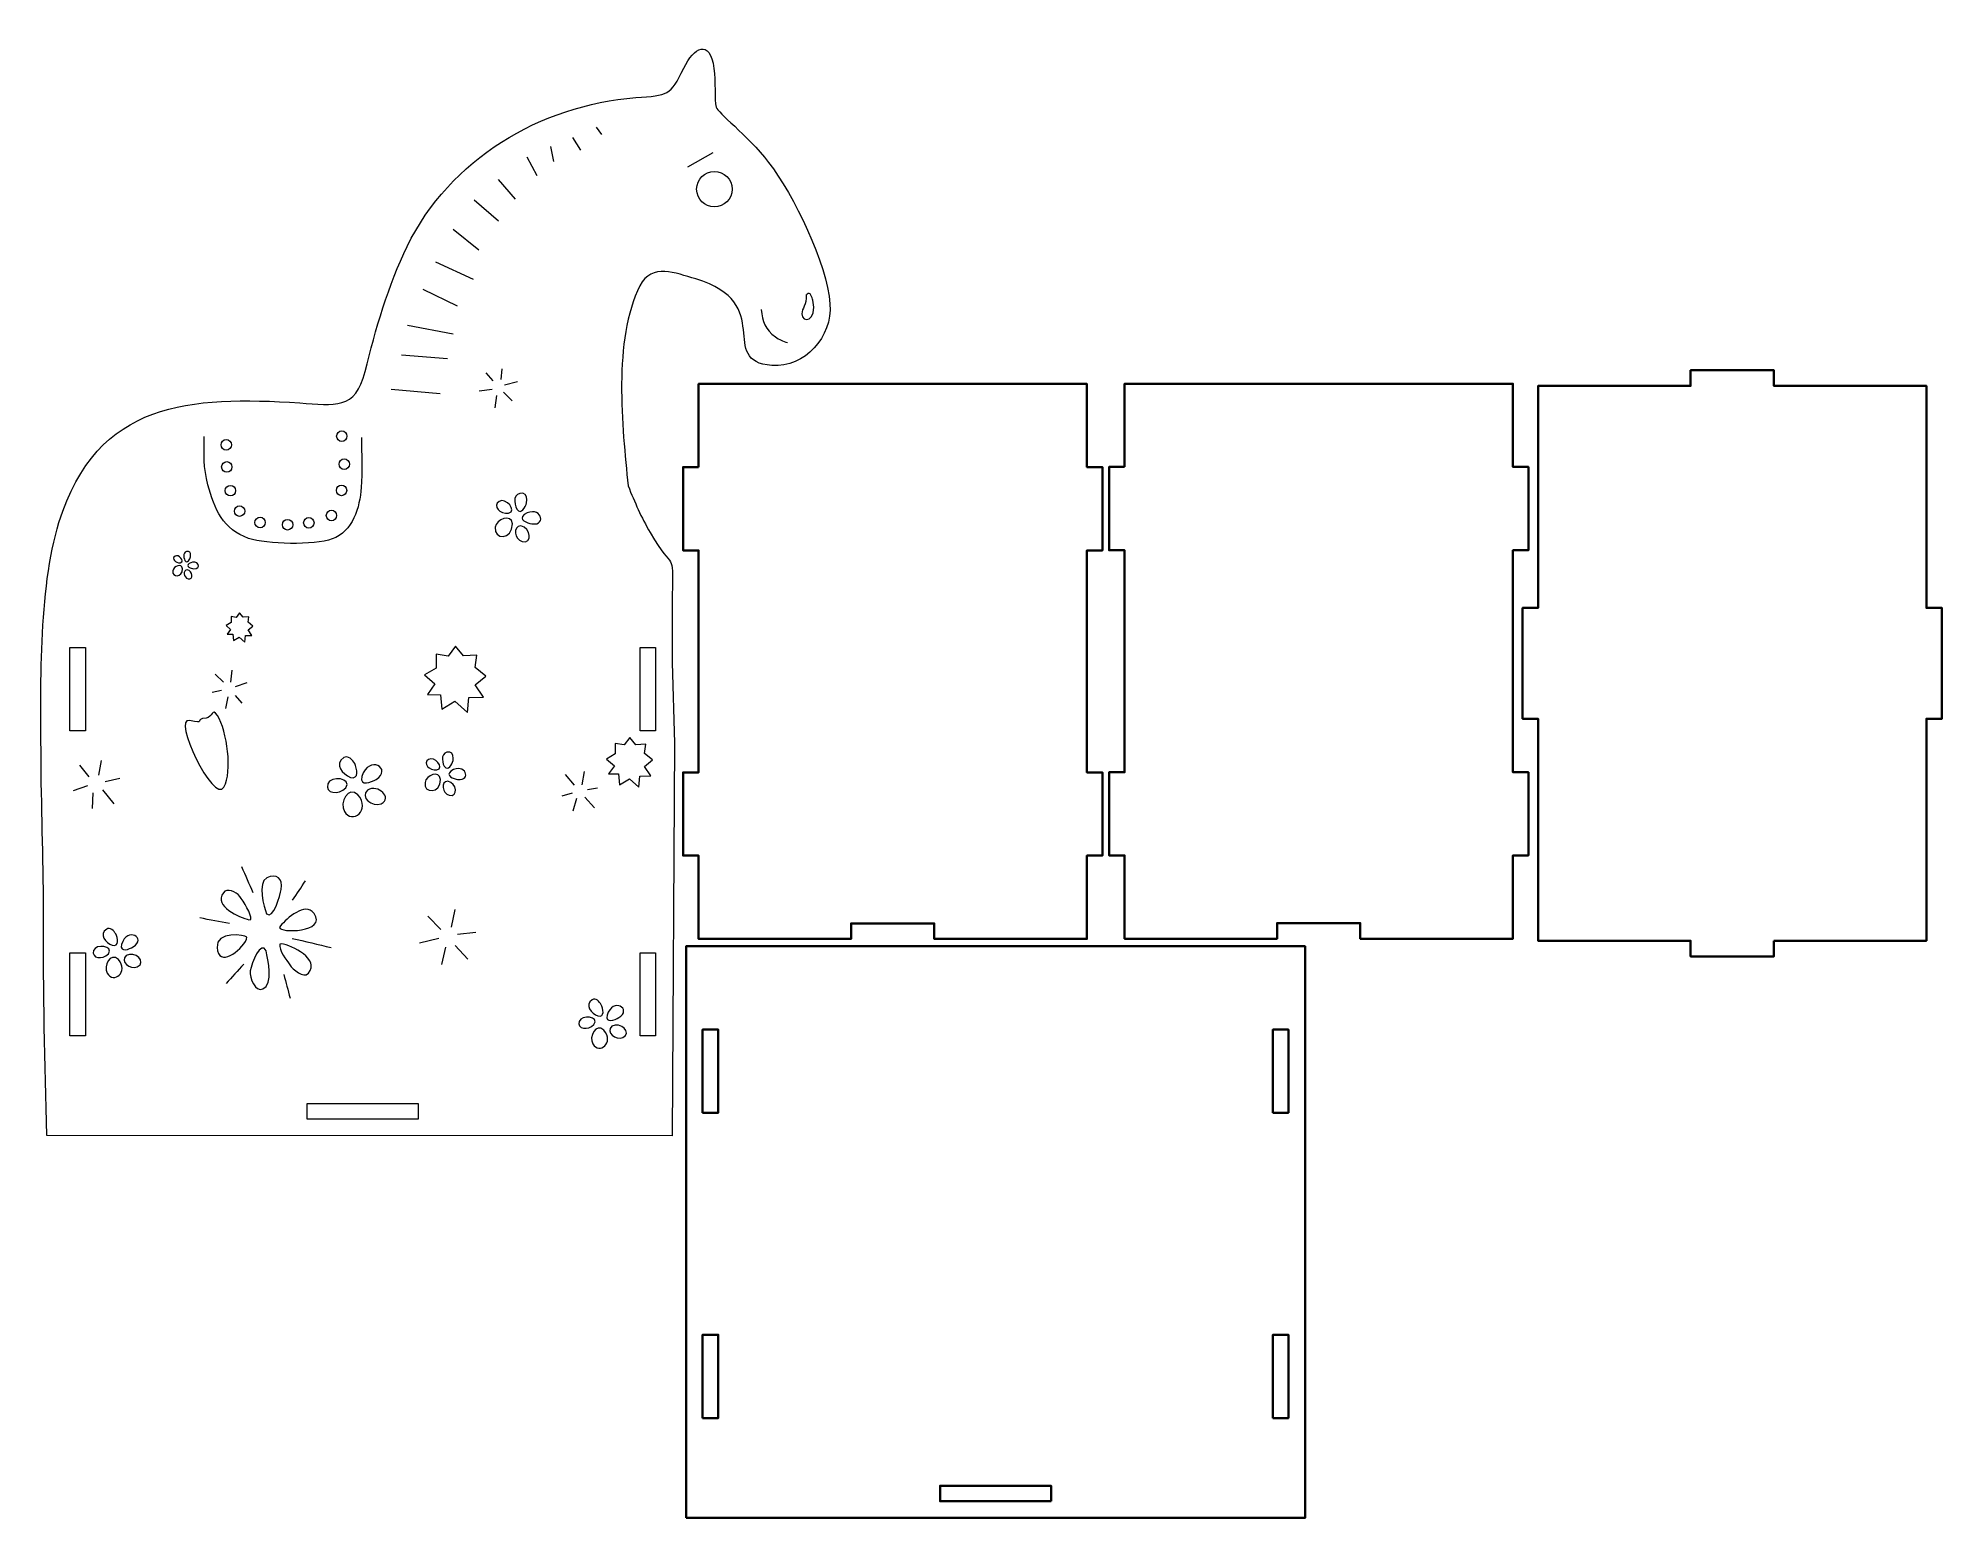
# Model space of a CAD drawing. Header units: millimetres. Extents: x -236 to 107, y -27 to 240.
import ezdxf

# ---------------------------------------------------------------- set-up
doc = ezdxf.new("R2010")
doc.units = ezdxf.units.MM
doc.header["$MEASUREMENT"] = 0
doc.layers.add('Layer 1', color=7, linetype='Continuous')

msp = doc.modelspace()

# ---------------------------------------------------------------- linework, layer by layer
at = {"layer": 'Layer 1', "color": 240, "lineweight": 18}
for centre, major_axis, ratio in [((-114.2094, 212.4343), (0, 3.1926), 1), ((-181.3719, 167.9342), (0, 0.9577), 0.97441788), ((-202.1973, 166.3625), (0, 0.9577), 0.97441788), ((-202.0991, 162.384), (0, 0.9577), 0.97441788), ((-180.9298, 162.8752), (0, 0.9577), 0.97441788), ((-201.4605, 158.1108), (0, 0.9578), 0.97431614), ((-181.421, 158.16), (0, 0.9577), 0.97441788), ((-199.7906, 154.4271), (0, 0.9578), 0.97431614), ((-183.2383, 153.6413), (0, 0.9578), 0.97431614), ((-196.1068, 152.3642), (0, 0.9577), 0.97441788), ((-191.1461, 151.9714), (0, 0.9577), 0.97441788), ((-187.315, 152.3151), (0, 0.9577), 0.97441788)]:
    msp.add_ellipse(centre, major_axis=major_axis, ratio=ratio, dxfattribs=at)
at = {"layer": 'Layer 1', "color": 250, "lineweight": 18}
for points, knots in [([(-234.5455, 41.9011), (-234.5455, 41.9011), (-121.8013, 41.8529), (-121.8013, 41.8529), (-121.8013, 41.8529), (-121.8013, 41.8529), (-121.4083, 112.5805), (-121.4083, 112.5805), (-121.4083, 112.5805), (-121.4083, 112.5805), (-121.8014, 127.1189), (-121.8014, 127.1189), (-121.8014, 127.1189), (-121.8014, 127.1189), (-121.8013, 139.3221), (-121.8013, 139.3221), (-121.8013, 139.3221), (-121.7234, 147.8768), (-121.3934, 142.9586), (-125.7849, 150.5456), (-125.7849, 150.5456), (-127.4151, 153.362), (-128.5352, 155.9767), (-129.7578, 158.9702), (-129.7578, 158.9702), (-130.8328, 169.6594), (-132.5048, 185.2545), (-127.6452, 195.0428), (-127.6452, 195.0428), (-125.3836, 199.1325), (-121.318, 197.3505), (-117.5636, 196.2493), (-117.5636, 196.2493), (-102.9892, 191.9743), (-113.829, 181.3816), (-103.8252, 180.6621), (-103.8252, 180.6621), (-97.9093, 180.2365), (-92.9354, 185.8019), (-93.366, 191.7575), (-93.366, 191.7575), (-93.889, 198.9908), (-99.9219, 211.4717), (-104.4277, 217.247), (-104.4277, 217.247), (-108.4155, 222.3583), (-113.6089, 226.1797), (-113.8907, 227.2277), (-113.8907, 227.2277), (-114.2284, 228.4838), (-113.9607, 231.9095), (-114.2812, 234.1937), (-114.2812, 234.1937), (-115.0482, 239.6581), (-117.8957, 237.9823), (-119.7277, 234.2473), (-119.7277, 234.2473), (-122.2049, 229.197), (-122.4669, 229.3955), (-128.3889, 228.9298), (-128.3889, 228.9298), (-145.5993, 227.5762), (-161.9192, 217.8449), (-169.5866, 202.1315), (-169.5866, 202.1315), (-172.9648, 195.2083), (-175.3142, 187.0508), (-177.1751, 179.5828), (-177.1751, 179.5828), (-178.9136, 172.606), (-182.6584, 173.5243), (-188.9493, 173.9232), (-188.9493, 173.9232), (-208.6122, 175.1701), (-225.5221, 174.4182), (-232.3531, 152.39), (-232.3531, 152.39), (-236.1228, 140.2338), (-235.6471, 121.9242), (-235.5729, 108.957), (-235.5729, 108.957), (-235.5191, 99.5599), (-235.0892, 90.4048), (-235.147, 80.9557), (-235.147, 80.9557), (-235.2275, 67.7884), (-234.878, 55.0444), (-234.5455, 41.9011)], [0, 0, 0, 0, 0.04347826, 0.04347826, 0.04347826, 0.04347826, 0.08695652, 0.08695652, 0.08695652, 0.08695652, 0.13043478, 0.13043478, 0.13043478, 0.13043478, 0.17391304, 0.17391304, 0.17391304, 0.17391304, 0.2173913, 0.2173913, 0.2173913, 0.2173913, 0.26086957, 0.26086957, 0.26086957, 0.26086957, 0.30434783, 0.30434783, 0.30434783, 0.30434783, 0.34782609, 0.34782609, 0.34782609, 0.34782609, 0.39130435, 0.39130435, 0.39130435, 0.39130435, 0.43478261, 0.43478261, 0.43478261, 0.43478261, 0.47826087, 0.47826087, 0.47826087, 0.47826087, 0.52173913, 0.52173913, 0.52173913, 0.52173913, 0.56521739, 0.56521739, 0.56521739, 0.56521739, 0.60869565, 0.60869565, 0.60869565, 0.60869565, 0.65217391, 0.65217391, 0.65217391, 0.65217391, 0.69565217, 0.69565217, 0.69565217, 0.69565217, 0.73913043, 0.73913043, 0.73913043, 0.73913043, 0.7826087, 0.7826087, 0.7826087, 0.7826087, 0.82608696, 0.82608696, 0.82608696, 0.82608696, 0.86956522, 0.86956522, 0.86956522, 0.86956522, 0.91304348, 0.91304348, 0.91304348, 0.91304348, 1, 1, 1, 1]), ([(-230.4013, 114.8529), (-230.4013, 114.8529), (-227.6013, 114.8529), (-227.6013, 114.8529), (-227.6013, 114.8529), (-227.6013, 114.8529), (-227.6013, 129.8529), (-227.6013, 129.8529), (-227.6013, 129.8529), (-227.6013, 129.8529), (-230.4013, 129.8529), (-230.4013, 129.8529), (-230.4013, 129.8529), (-230.4013, 129.8529), (-230.4013, 114.8529), (-230.4013, 114.8529)], [0, 0, 0, 0, 0.2, 0.2, 0.2, 0.2, 0.4, 0.4, 0.4, 0.4, 0.6, 0.6, 0.6, 0.6, 1, 1, 1, 1]), ([(-127.6013, 114.8529), (-127.6013, 114.8529), (-124.8013, 114.8529), (-124.8013, 114.8529), (-124.8013, 114.8529), (-124.8013, 114.8529), (-124.8013, 129.8529), (-124.8013, 129.8529), (-124.8013, 129.8529), (-124.8013, 129.8529), (-127.6013, 129.8529), (-127.6013, 129.8529), (-127.6013, 129.8529), (-127.6013, 129.8529), (-127.6013, 114.8529), (-127.6013, 114.8529)], [0, 0, 0, 0, 0.2, 0.2, 0.2, 0.2, 0.4, 0.4, 0.4, 0.4, 0.6, 0.6, 0.6, 0.6, 1, 1, 1, 1]), ([(-230.4013, 59.8529), (-230.4013, 59.8529), (-227.6013, 59.8529), (-227.6013, 59.8529), (-227.6013, 59.8529), (-227.6013, 59.8529), (-227.6013, 74.8529), (-227.6013, 74.8529), (-227.6013, 74.8529), (-227.6013, 74.8529), (-230.4013, 74.8529), (-230.4013, 74.8529), (-230.4013, 74.8529), (-230.4013, 74.8529), (-230.4013, 59.8529), (-230.4013, 59.8529)], [0, 0, 0, 0, 0.2, 0.2, 0.2, 0.2, 0.4, 0.4, 0.4, 0.4, 0.6, 0.6, 0.6, 0.6, 1, 1, 1, 1]), ([(-127.6013, 59.8529), (-127.6013, 59.8529), (-124.8013, 59.8529), (-124.8013, 59.8529), (-124.8013, 59.8529), (-124.8013, 59.8529), (-124.8013, 74.8529), (-124.8013, 74.8529), (-124.8013, 74.8529), (-124.8013, 74.8529), (-127.6013, 74.8529), (-127.6013, 74.8529), (-127.6013, 74.8529), (-127.6013, 74.8529), (-127.6013, 59.8529), (-127.6013, 59.8529)], [0, 0, 0, 0, 0.2, 0.2, 0.2, 0.2, 0.4, 0.4, 0.4, 0.4, 0.6, 0.6, 0.6, 0.6, 1, 1, 1, 1]), ([(-167.6013, 44.8529), (-167.6013, 44.8529), (-167.6013, 47.6529), (-167.6013, 47.6529), (-167.6013, 47.6529), (-167.6013, 47.6529), (-187.6013, 47.6529), (-187.6013, 47.6529), (-187.6013, 47.6529), (-187.6013, 47.6529), (-187.6013, 44.8529), (-187.6013, 44.8529), (-187.6013, 44.8529), (-187.6013, 44.8529), (-167.6013, 44.8529), (-167.6013, 44.8529)], [0, 0, 0, 0, 0.2, 0.2, 0.2, 0.2, 0.4, 0.4, 0.4, 0.4, 0.6, 0.6, 0.6, 0.6, 1, 1, 1, 1])]:
    msp.add_open_spline(points, degree=3, knots=knots, dxfattribs=at)
at = {"layer": 'Layer 1', "color": 240, "lineweight": 18}
for points in [[(-135.501, 223.5838), (-135.501, 223.5838), (-134.5431, 222.2822), (-134.5431, 222.2822)], [(-143.7277, 220.1456), (-143.7277, 220.1456), (-143.2365, 217.395), (-143.2365, 217.395)], [(-139.7987, 221.7174), (-139.7987, 221.7174), (-138.3497, 219.458), (-138.3497, 219.458)], [(-148.0008, 218.2546), (-148.0008, 218.2546), (-146.2325, 214.89), (-146.2325, 214.89)], [(-119.0227, 216.4621), (-119.0227, 216.4621), (-114.4549, 219.0653), (-114.4549, 219.0653)], [(-153.2069, 214.1535), (-153.2069, 214.1535), (-150.1125, 210.617), (-150.1125, 210.617)], [(-157.5166, 210.5188), (-157.5166, 210.5188), (-153.1207, 206.6999), (-153.1207, 206.6999)], [(-161.323, 205.2016), (-161.323, 205.2016), (-156.657, 201.5179), (-156.657, 201.5179)], [(-164.4663, 199.3322), (-164.4663, 199.3322), (-157.6637, 196.2133), (-157.6637, 196.2133)], [(-166.7503, 194.4451), (-166.7503, 194.4451), (-160.5861, 191.3998), (-160.5861, 191.3998)], [(-169.5372, 187.9372), (-169.5372, 187.9372), (-161.3101, 186.3655), (-161.3101, 186.3655)], [(-170.5933, 182.608), (-170.5933, 182.608), (-162.317, 181.945), (-162.317, 181.945)], [(-155.416, 179.3171), (-155.416, 179.3171), (-154.1389, 177.8927), (-154.1389, 177.8927)], [(-152.518, 180.0538), (-152.518, 180.0538), (-152.7145, 178.1383), (-152.7145, 178.1383)], [(-172.4594, 176.3701), (-172.4594, 176.3701), (-163.6184, 175.6334), (-163.6184, 175.6334)], [(-154.2862, 176.321), (-154.2862, 176.321), (-156.5947, 176.0262), (-156.5947, 176.0262)], [(-153.5004, 175.2404), (-153.5004, 175.2404), (-153.795, 173.0302), (-153.795, 173.0302)], [(-152.2233, 175.8298), (-152.2233, 175.8298), (-150.6516, 174.3072), (-150.6516, 174.3072)], [(-149.6693, 177.6962), (-149.6693, 177.6962), (-152.0268, 177.1069), (-152.0268, 177.1069)], [(-204.1797, 125.0609), (-204.1797, 125.0609), (-202.7062, 123.5875), (-202.7062, 123.5875)], [(-201.1835, 125.7485), (-201.1835, 125.7485), (-201.4291, 123.5875), (-201.4291, 123.5875)], [(-204.769, 121.8192), (-204.769, 121.8192), (-203.05, 122.163), (-203.05, 122.163)], [(-201.9203, 120.9842), (-201.9203, 120.9842), (-202.3624, 118.8722), (-202.3624, 118.8722)], [(-200.5942, 121.1807), (-200.5942, 121.1807), (-199.4154, 119.8055), (-199.4154, 119.8055)], [(-200.5451, 122.8507), (-200.5451, 122.8507), (-198.4331, 123.5383), (-198.4331, 123.5383)], [(-226.8965, 106.5438), (-226.8965, 106.5438), (-228.5909, 108.6313), (-228.5909, 108.6313)], [(-225.1774, 106.8631), (-225.1774, 106.8631), (-224.7107, 109.5154), (-224.7107, 109.5154)], [(-139.3967, 105.0202), (-139.3967, 105.0202), (-141.0176, 106.9358), (-141.0176, 106.9358)], [(-138.0215, 105.1184), (-138.0215, 105.1184), (-137.6285, 107.5252), (-137.6285, 107.5252)], [(-227.2404, 104.9475), (-227.2404, 104.9475), (-229.7945, 104.0388), (-229.7945, 104.0388)], [(-226.2335, 103.646), (-226.2335, 103.646), (-226.3809, 100.8218), (-226.3809, 100.8218)], [(-224.4899, 104.1862), (-224.4899, 104.1862), (-222.4761, 101.6813), (-222.4761, 101.6813)], [(-224.0232, 105.6843), (-224.0232, 105.6843), (-221.3953, 106.2737), (-221.3953, 106.2737)], [(-139.8388, 103.5959), (-139.8388, 103.5959), (-141.7052, 103.0555), (-141.7052, 103.0555)], [(-137.0883, 104.2344), (-137.0883, 104.2344), (-135.271, 104.5782), (-135.271, 104.5782)], [(-139.053, 102.6627), (-139.053, 102.6627), (-139.7405, 100.3542), (-139.7405, 100.3542)], [(-137.5794, 102.8592), (-137.5794, 102.8592), (-135.8112, 100.9436), (-135.8112, 100.9436)], [(-197.3311, 85.6423), (-198.0187, 87.1977), (-198.7063, 88.7531), (-199.394, 90.3085)], [(-190.2583, 84.3162), (-189.4724, 85.4786), (-188.6866, 86.6411), (-187.9007, 87.8035)], [(-161.5742, 79.4536), (-161.5742, 79.4536), (-160.9357, 82.6462), (-160.9357, 82.6462)], [(-201.6042, 80.0922), (-203.3888, 80.436), (-205.1734, 80.7798), (-206.9579, 81.1237)], [(-165.8473, 81.4183), (-165.8473, 81.4183), (-163.5388, 79.0607), (-163.5388, 79.0607)], [(-190.3074, 77.44), (-187.9662, 76.8833), (-185.625, 76.3267), (-183.2837, 75.77)], [(-163.8827, 77.3907), (-163.8827, 77.3907), (-167.3699, 76.5557), (-167.3699, 76.5557)], [(-162.6548, 75.8681), (-162.6548, 75.8681), (-163.3915, 72.7246), (-163.3915, 72.7246)], [(-160.9357, 76.1628), (-160.9357, 76.1628), (-158.6763, 73.707), (-158.6763, 73.707)], [(-160.4936, 78.1766), (-160.4936, 78.1766), (-157.2029, 78.5695), (-157.2029, 78.5695)], [(-199.0501, 72.7738), (-200.1143, 71.6115), (-201.1785, 70.449), (-202.2427, 69.2866)], [(-191.83, 70.9074), (-191.4535, 69.4994), (-191.0769, 68.0913), (-190.7003, 66.6834)]]:
    msp.add_open_spline(points, degree=3, dxfattribs=at)
for points, knots in [([(-97.6322, 193.4757), (-97.5952, 191.4468), (-98.4144, 191.0234), (-98.4463, 189.9983), (-98.4463, 189.9983), (-98.5024, 188.1915), (-95.5712, 188.5905), (-96.4753, 192.426), (-96.4753, 192.426), (-96.5654, 192.8085), (-96.9394, 194.1584), (-97.4991, 193.4878), (-97.4991, 193.4878), (-97.4991, 193.4878), (-97.6322, 193.3283), (-97.6322, 193.3283)], [0, 0, 0, 0, 0.2, 0.2, 0.2, 0.2, 0.4, 0.4, 0.4, 0.4, 0.6, 0.6, 0.6, 0.6, 1, 1, 1, 1]), ([(-105.7608, 190.725), (-105.6063, 188.5733), (-105.0073, 187.1393), (-103.2078, 185.8273), (-103.2078, 185.8273), (-102.4861, 185.301), (-101.8849, 185.0394), (-101.0457, 184.7819)], [0, 0, 0, 0, 0.33333333, 0.33333333, 0.33333333, 0.33333333, 1, 1, 1, 1]), ([(-177.8129, 167.6763), (-177.8114, 164.835), (-177.661, 161.462), (-177.8722, 158.6897), (-177.8722, 158.6897), (-178.1508, 155.0312), (-179.3167, 150.7829), (-183.1273, 149.4068), (-183.1273, 149.4068), (-186.367, 148.2369), (-194.8888, 148.4174), (-198.1665, 149.5135), (-198.1665, 149.5135), (-202.7775, 151.0553), (-204.3343, 154.8296), (-205.5037, 159.1775), (-205.5037, 159.1775), (-206.3469, 162.3124), (-206.2121, 164.677), (-206.1535, 167.8483)], [0, 0, 0, 0, 0.16666667, 0.16666667, 0.16666667, 0.16666667, 0.33333333, 0.33333333, 0.33333333, 0.33333333, 0.5, 0.5, 0.5, 0.5, 0.66666667, 0.66666667, 0.66666667, 0.66666667, 1, 1, 1, 1]), ([(-151.3163, 154.0437), (-152.8858, 153.8521), (-154.2225, 155.3916), (-153.0051, 156.1703), (-153.0051, 156.1703), (-151.8603, 156.9028), (-149.6485, 154.4672), (-151.3163, 154.0437)], [0, 0, 0, 0, 0.33333333, 0.33333333, 0.33333333, 0.33333333, 1, 1, 1, 1]), ([(-149.8308, 154.7825), (-150.4014, 155.8319), (-150.4908, 157.8476), (-148.7273, 157.6372), (-148.7273, 157.6372), (-148.0328, 157.5545), (-147.926, 156.5119), (-148.0526, 155.9312), (-148.0526, 155.9312), (-148.2161, 155.1817), (-149.0519, 153.6431), (-149.8308, 154.7825)], [0, 0, 0, 0, 0.25, 0.25, 0.25, 0.25, 0.5, 0.5, 0.5, 0.5, 1, 1, 1, 1]), ([(-148.4806, 153.803), (-145.5386, 155.7037), (-144.235, 151.7021), (-147.1335, 152.137), (-147.1335, 152.137), (-147.899, 152.2518), (-149.6869, 152.8634), (-148.4806, 153.803)], [0, 0, 0, 0, 0.33333333, 0.33333333, 0.33333333, 0.33333333, 1, 1, 1, 1]), ([(-150.6153, 152.1092), (-150.5694, 149.1743), (-154.0962, 149.2492), (-153.7152, 151.517), (-153.7152, 151.517), (-153.4741, 152.9509), (-150.8354, 154.106), (-150.6153, 152.1092)], [0, 0, 0, 0, 0.33333333, 0.33333333, 0.33333333, 0.33333333, 1, 1, 1, 1]), ([(-149.0986, 151.7532), (-147.2834, 151.4578), (-146.9693, 148.4295), (-148.8456, 148.9331), (-148.8456, 148.9331), (-150.2383, 149.3069), (-150.5954, 151.741), (-149.0986, 151.7532)], [0, 0, 0, 0, 0.33333333, 0.33333333, 0.33333333, 0.33333333, 1, 1, 1, 1]), ([(-210.4847, 145.1178), (-211.3699, 145.0097), (-212.1238, 145.878), (-211.4372, 146.3172), (-211.4372, 146.3172), (-210.7915, 146.7303), (-209.544, 145.3566), (-210.4847, 145.1178)], [0, 0, 0, 0, 0.33333333, 0.33333333, 0.33333333, 0.33333333, 1, 1, 1, 1]), ([(-210.0893, 144.0267), (-210.0634, 142.3714), (-212.0526, 142.4136), (-211.8377, 143.6927), (-211.8377, 143.6927), (-211.7017, 144.5014), (-210.2134, 145.1529), (-210.0893, 144.0267)], [0, 0, 0, 0, 0.33333333, 0.33333333, 0.33333333, 0.33333333, 1, 1, 1, 1]), ([(-209.6469, 145.5344), (-209.9687, 146.1263), (-210.0191, 147.2632), (-209.0245, 147.1445), (-209.0245, 147.1445), (-208.6328, 147.0978), (-208.5725, 146.5098), (-208.644, 146.1823), (-208.644, 146.1823), (-208.7362, 145.7596), (-209.2076, 144.8918), (-209.6469, 145.5344)], [0, 0, 0, 0, 0.25, 0.25, 0.25, 0.25, 0.5, 0.5, 0.5, 0.5, 1, 1, 1, 1]), ([(-208.8853, 144.982), (-207.2261, 146.054), (-206.4908, 143.7971), (-208.1256, 144.0423), (-208.1256, 144.0423), (-208.5573, 144.1071), (-209.5657, 144.452), (-208.8853, 144.982)], [0, 0, 0, 0, 0.33333333, 0.33333333, 0.33333333, 0.33333333, 1, 1, 1, 1]), ([(-209.2339, 143.8259), (-208.2101, 143.6593), (-208.033, 141.9513), (-209.0912, 142.2353), (-209.0912, 142.2353), (-209.8767, 142.4461), (-210.0781, 143.819), (-209.2339, 143.8259)], [0, 0, 0, 0, 0.33333333, 0.33333333, 0.33333333, 0.33333333, 1, 1, 1, 1]), ([(-200.8822, 131.1048), (-200.8822, 131.1048), (-200.9966, 132.2343), (-200.9966, 132.2343), (-200.9966, 132.2343), (-200.9966, 132.2343), (-202.0261, 132.2629), (-202.0261, 132.2629), (-202.0261, 132.2629), (-202.0261, 132.2629), (-201.4256, 133.0922), (-201.4256, 133.0922), (-201.4256, 133.0922), (-201.4256, 133.0922), (-202.2406, 133.7928), (-202.2406, 133.7928), (-202.2406, 133.7928), (-202.2406, 133.7928), (-201.3398, 134.3362), (-201.3398, 134.3362), (-201.3398, 134.3362), (-201.3398, 134.3362), (-201.3254, 135.4228), (-201.3254, 135.4228), (-201.3254, 135.4228), (-201.3254, 135.4228), (-200.396, 135.2798), (-200.396, 135.2798), (-200.396, 135.2798), (-200.396, 135.2798), (-199.7956, 136.0662), (-199.7956, 136.0662), (-199.7956, 136.0662), (-199.7956, 136.0662), (-199.1807, 135.3084), (-199.1807, 135.3084), (-199.1807, 135.3084), (-199.1807, 135.3084), (-198.1227, 135.3656), (-198.1227, 135.3656), (-198.1227, 135.3656), (-198.1227, 135.3656), (-198.2513, 134.3934), (-198.2513, 134.3934), (-198.2513, 134.3934), (-198.2513, 134.3934), (-197.4221, 133.707), (-197.4221, 133.707), (-197.4221, 133.707), (-197.4221, 133.707), (-198.2513, 133.0064), (-198.2513, 133.0064), (-198.2513, 133.0064), (-198.2513, 133.0064), (-197.5936, 132.0341), (-197.5936, 132.0341), (-197.5936, 132.0341), (-197.5936, 132.0341), (-198.7518, 132.0055), (-198.7518, 132.0055), (-198.7518, 132.0055), (-198.7518, 132.0055), (-198.8662, 130.8331), (-198.8662, 130.8331), (-198.8662, 130.8331), (-198.8662, 130.8331), (-199.8528, 131.7339), (-199.8528, 131.7339), (-199.8528, 131.7339), (-199.8528, 131.7339), (-200.8822, 131.1048), (-200.8822, 131.1048)], [0, 0, 0, 0, 0.05263158, 0.05263158, 0.05263158, 0.05263158, 0.10526316, 0.10526316, 0.10526316, 0.10526316, 0.15789474, 0.15789474, 0.15789474, 0.15789474, 0.21052632, 0.21052632, 0.21052632, 0.21052632, 0.26315789, 0.26315789, 0.26315789, 0.26315789, 0.31578947, 0.31578947, 0.31578947, 0.31578947, 0.36842105, 0.36842105, 0.36842105, 0.36842105, 0.42105263, 0.42105263, 0.42105263, 0.42105263, 0.47368421, 0.47368421, 0.47368421, 0.47368421, 0.52631579, 0.52631579, 0.52631579, 0.52631579, 0.57894737, 0.57894737, 0.57894737, 0.57894737, 0.63157895, 0.63157895, 0.63157895, 0.63157895, 0.68421053, 0.68421053, 0.68421053, 0.68421053, 0.73684211, 0.73684211, 0.73684211, 0.73684211, 0.78947368, 0.78947368, 0.78947368, 0.78947368, 0.84210526, 0.84210526, 0.84210526, 0.84210526, 0.89473684, 0.89473684, 0.89473684, 0.89473684, 1, 1, 1, 1]), ([(-163.3329, 118.7581), (-163.3329, 118.7581), (-163.5944, 121.3395), (-163.5944, 121.3395), (-163.5944, 121.3395), (-163.5944, 121.3395), (-165.9471, 121.4048), (-165.9471, 121.4048), (-165.9471, 121.4048), (-165.9471, 121.4048), (-164.5747, 123.3), (-164.5747, 123.3), (-164.5747, 123.3), (-164.5747, 123.3), (-166.4373, 124.9012), (-166.4373, 124.9012), (-166.4373, 124.9012), (-166.4373, 124.9012), (-164.3786, 126.143), (-164.3786, 126.143), (-164.3786, 126.143), (-164.3786, 126.143), (-164.3459, 128.6265), (-164.3459, 128.6265), (-164.3459, 128.6265), (-164.3459, 128.6265), (-162.2218, 128.2997), (-162.2218, 128.2997), (-162.2218, 128.2997), (-162.2218, 128.2997), (-160.8495, 130.0969), (-160.8495, 130.0969), (-160.8495, 130.0969), (-160.8495, 130.0969), (-159.4444, 128.365), (-159.4444, 128.365), (-159.4444, 128.365), (-159.4444, 128.365), (-157.0263, 128.4958), (-157.0263, 128.4958), (-157.0263, 128.4958), (-157.0263, 128.4958), (-157.3203, 126.2737), (-157.3203, 126.2737), (-157.3203, 126.2737), (-157.3203, 126.2737), (-155.4251, 124.7052), (-155.4251, 124.7052), (-155.4251, 124.7052), (-155.4251, 124.7052), (-157.3203, 123.104), (-157.3203, 123.104), (-157.3203, 123.104), (-157.3203, 123.104), (-155.8171, 120.882), (-155.8171, 120.882), (-155.8171, 120.882), (-155.8171, 120.882), (-158.464, 120.8166), (-158.464, 120.8166), (-158.464, 120.8166), (-158.464, 120.8166), (-158.7254, 118.1371), (-158.7254, 118.1371), (-158.7254, 118.1371), (-158.7254, 118.1371), (-160.9802, 120.1958), (-160.9802, 120.1958), (-160.9802, 120.1958), (-160.9802, 120.1958), (-163.3329, 118.7581), (-163.3329, 118.7581)], [0, 0, 0, 0, 0.05263158, 0.05263158, 0.05263158, 0.05263158, 0.10526316, 0.10526316, 0.10526316, 0.10526316, 0.15789474, 0.15789474, 0.15789474, 0.15789474, 0.21052632, 0.21052632, 0.21052632, 0.21052632, 0.26315789, 0.26315789, 0.26315789, 0.26315789, 0.31578947, 0.31578947, 0.31578947, 0.31578947, 0.36842105, 0.36842105, 0.36842105, 0.36842105, 0.42105263, 0.42105263, 0.42105263, 0.42105263, 0.47368421, 0.47368421, 0.47368421, 0.47368421, 0.52631579, 0.52631579, 0.52631579, 0.52631579, 0.57894737, 0.57894737, 0.57894737, 0.57894737, 0.63157895, 0.63157895, 0.63157895, 0.63157895, 0.68421053, 0.68421053, 0.68421053, 0.68421053, 0.73684211, 0.73684211, 0.73684211, 0.73684211, 0.78947368, 0.78947368, 0.78947368, 0.78947368, 0.84210526, 0.84210526, 0.84210526, 0.84210526, 0.89473684, 0.89473684, 0.89473684, 0.89473684, 1, 1, 1, 1]), ([(-203.7924, 117.6206), (-202.0599, 114.7179), (-201.0363, 107.504), (-202.6149, 104.7078), (-202.6149, 104.7078), (-204.447, 101.4627), (-212.0987, 117.5125), (-208.8183, 116.6953), (-208.8183, 116.6953), (-205.8413, 115.9536), (-208.0682, 116.9813), (-205.848, 117.1353), (-205.848, 117.1353), (-204.607, 117.2215), (-204.7959, 119.1137), (-203.7924, 117.6206)], [0, 0, 0, 0, 0.2, 0.2, 0.2, 0.2, 0.4, 0.4, 0.4, 0.4, 0.6, 0.6, 0.6, 0.6, 1, 1, 1, 1]), ([(-131.3041, 105.1189), (-131.3041, 105.1189), (-131.5005, 107.059), (-131.5005, 107.059), (-131.5005, 107.059), (-131.5005, 107.059), (-133.2687, 107.1081), (-133.2687, 107.1081), (-133.2687, 107.1081), (-133.2687, 107.1081), (-132.2373, 108.5325), (-132.2373, 108.5325), (-132.2373, 108.5325), (-132.2373, 108.5325), (-133.6372, 109.7358), (-133.6372, 109.7358), (-133.6372, 109.7358), (-133.6372, 109.7358), (-132.09, 110.6691), (-132.09, 110.6691), (-132.09, 110.6691), (-132.09, 110.6691), (-132.0654, 112.5355), (-132.0654, 112.5355), (-132.0654, 112.5355), (-132.0654, 112.5355), (-130.469, 112.2899), (-130.469, 112.2899), (-130.469, 112.2899), (-130.469, 112.2899), (-129.4376, 113.6406), (-129.4376, 113.6406), (-129.4376, 113.6406), (-129.4376, 113.6406), (-128.3816, 112.339), (-128.3816, 112.339), (-128.3816, 112.339), (-128.3816, 112.339), (-126.5643, 112.4373), (-126.5643, 112.4373), (-126.5643, 112.4373), (-126.5643, 112.4373), (-126.7853, 110.7673), (-126.7853, 110.7673), (-126.7853, 110.7673), (-126.7853, 110.7673), (-125.361, 109.5885), (-125.361, 109.5885), (-125.361, 109.5885), (-125.361, 109.5885), (-126.7853, 108.3851), (-126.7853, 108.3851), (-126.7853, 108.3851), (-126.7853, 108.3851), (-125.6556, 106.7151), (-125.6556, 106.7151), (-125.6556, 106.7151), (-125.6556, 106.7151), (-127.6448, 106.666), (-127.6448, 106.666), (-127.6448, 106.666), (-127.6448, 106.666), (-127.8413, 104.6522), (-127.8413, 104.6522), (-127.8413, 104.6522), (-127.8413, 104.6522), (-129.5359, 106.1995), (-129.5359, 106.1995), (-129.5359, 106.1995), (-129.5359, 106.1995), (-131.3041, 105.1189), (-131.3041, 105.1189)], [0, 0, 0, 0, 0.05263158, 0.05263158, 0.05263158, 0.05263158, 0.10526316, 0.10526316, 0.10526316, 0.10526316, 0.15789474, 0.15789474, 0.15789474, 0.15789474, 0.21052632, 0.21052632, 0.21052632, 0.21052632, 0.26315789, 0.26315789, 0.26315789, 0.26315789, 0.31578947, 0.31578947, 0.31578947, 0.31578947, 0.36842105, 0.36842105, 0.36842105, 0.36842105, 0.42105263, 0.42105263, 0.42105263, 0.42105263, 0.47368421, 0.47368421, 0.47368421, 0.47368421, 0.52631579, 0.52631579, 0.52631579, 0.52631579, 0.57894737, 0.57894737, 0.57894737, 0.57894737, 0.63157895, 0.63157895, 0.63157895, 0.63157895, 0.68421053, 0.68421053, 0.68421053, 0.68421053, 0.73684211, 0.73684211, 0.73684211, 0.73684211, 0.78947368, 0.78947368, 0.78947368, 0.78947368, 0.84210526, 0.84210526, 0.84210526, 0.84210526, 0.89473684, 0.89473684, 0.89473684, 0.89473684, 1, 1, 1, 1]), ([(-179.8203, 106.4414), (-181.1828, 106.9815), (-182.8514, 108.8101), (-181.0247, 109.9982), (-181.0247, 109.9982), (-180.3054, 110.4661), (-179.3853, 109.5679), (-179.0481, 108.9213), (-179.0481, 108.9213), (-178.6129, 108.0867), (-178.1909, 105.9802), (-179.8203, 106.4414)], [0, 0, 0, 0, 0.25, 0.25, 0.25, 0.25, 0.5, 0.5, 0.5, 0.5, 1, 1, 1, 1]), ([(-177.7783, 106.58), (-176.5009, 110.6832), (-172.1273, 107.9381), (-175.1997, 106.0693), (-175.1997, 106.0693), (-176.0111, 105.5758), (-178.1762, 104.7465), (-177.7783, 106.58)], [0, 0, 0, 0, 0.33333333, 0.33333333, 0.33333333, 0.33333333, 1, 1, 1, 1]), ([(-164.2287, 107.7929), (-165.6311, 107.6217), (-166.8255, 108.9973), (-165.7377, 109.6931), (-165.7377, 109.6931), (-164.7148, 110.3476), (-162.7384, 108.1713), (-164.2287, 107.7929)], [0, 0, 0, 0, 0.33333333, 0.33333333, 0.33333333, 0.33333333, 1, 1, 1, 1]), ([(-162.9013, 108.453), (-163.4112, 109.3907), (-163.491, 111.1918), (-161.9152, 111.0038), (-161.9152, 111.0038), (-161.2947, 110.9299), (-161.1993, 109.9983), (-161.3124, 109.4794), (-161.3124, 109.4794), (-161.4585, 108.8097), (-162.2054, 107.4349), (-162.9013, 108.453)], [0, 0, 0, 0, 0.25, 0.25, 0.25, 0.25, 0.5, 0.5, 0.5, 0.5, 1, 1, 1, 1]), ([(-180.639, 104.5777), (-181.967, 103.1635), (-184.4364, 103.5631), (-183.9016, 105.2536), (-183.9016, 105.2536), (-183.3989, 106.8435), (-179.4007, 106.2876), (-180.639, 104.5777)], [0, 0, 0, 0, 0.33333333, 0.33333333, 0.33333333, 0.33333333, 1, 1, 1, 1]), ([(-163.6023, 106.0643), (-163.5613, 103.4419), (-166.7126, 103.5087), (-166.3721, 105.5352), (-166.3721, 105.5352), (-166.1568, 106.8164), (-163.7989, 107.8485), (-163.6023, 106.0643)], [0, 0, 0, 0, 0.33333333, 0.33333333, 0.33333333, 0.33333333, 1, 1, 1, 1]), ([(-161.6948, 107.5778), (-159.0661, 109.2762), (-157.9012, 105.7006), (-160.4911, 106.0891), (-160.4911, 106.0891), (-161.1752, 106.1917), (-162.7727, 106.7382), (-161.6948, 107.5778)], [0, 0, 0, 0, 0.33333333, 0.33333333, 0.33333333, 0.33333333, 1, 1, 1, 1]), ([(-178.458, 103.3063), (-176.1077, 100.5775), (-179.489, 97.8758), (-180.9127, 100.3117), (-180.9127, 100.3117), (-181.8128, 101.8521), (-180.2349, 105.0144), (-178.458, 103.3063)], [0, 0, 0, 0, 0.33333333, 0.33333333, 0.33333333, 0.33333333, 1, 1, 1, 1]), ([(-176.7493, 104.1632), (-174.807, 105.3116), (-172.1307, 102.7057), (-174.2941, 101.7053), (-174.2941, 101.7053), (-175.9, 100.9627), (-178.1497, 102.9751), (-176.7493, 104.1632)], [0, 0, 0, 0, 0.33333333, 0.33333333, 0.33333333, 0.33333333, 1, 1, 1, 1]), ([(-162.2471, 105.7463), (-160.6251, 105.4822), (-160.3444, 102.7763), (-162.0209, 103.2263), (-162.0209, 103.2263), (-163.2654, 103.5603), (-163.5845, 105.7353), (-162.2471, 105.7463)], [0, 0, 0, 0, 0.33333333, 0.33333333, 0.33333333, 0.33333333, 1, 1, 1, 1]), ([(-198.104, 80.7944), (-199.8173, 81.2125), (-204.5177, 83.2044), (-202.7189, 85.6653), (-202.7189, 85.6653), (-202.0796, 86.54), (-200.4155, 85.9085), (-199.7544, 84.9836), (-199.7544, 84.9836), (-199.1555, 84.1455), (-197.5606, 81.7924), (-197.7999, 80.8457), (-197.7999, 80.8457), (-197.7999, 80.8457), (-198.104, 80.7944), (-198.104, 80.7944)], [0, 0, 0, 0, 0.2, 0.2, 0.2, 0.2, 0.4, 0.4, 0.4, 0.4, 0.6, 0.6, 0.6, 0.6, 1, 1, 1, 1]), ([(-194.9307, 81.878), (-195.4355, 83.043), (-196.5564, 87.5385), (-194.9071, 88.3201), (-194.9071, 88.3201), (-193.0771, 89.1872), (-191.9728, 88.2517), (-192.2975, 86.2348), (-192.2975, 86.2348), (-192.445, 85.3183), (-193.7464, 80.6743), (-194.9307, 81.878)], [0, 0, 0, 0, 0.25, 0.25, 0.25, 0.25, 0.5, 0.5, 0.5, 0.5, 1, 1, 1, 1]), ([(-192.4176, 79.7112), (-191.2754, 80.9846), (-187.9659, 84.1465), (-186.3762, 81.8934), (-186.3762, 81.8934), (-183.9688, 78.4814), (-192.7141, 78.3541), (-192.5767, 79.4142), (-192.5767, 79.4142), (-192.5767, 79.4142), (-192.4176, 79.7112), (-192.4176, 79.7112)], [0, 0, 0, 0, 0.25, 0.25, 0.25, 0.25, 0.5, 0.5, 0.5, 0.5, 1, 1, 1, 1]), ([(-222.7684, 76.2026), (-223.8861, 76.6457), (-225.255, 78.1459), (-223.7564, 79.1205), (-223.7564, 79.1205), (-223.1663, 79.5044), (-222.4115, 78.7675), (-222.1349, 78.237), (-222.1349, 78.237), (-221.7779, 77.5524), (-221.4317, 75.8243), (-222.7684, 76.2026)], [0, 0, 0, 0, 0.25, 0.25, 0.25, 0.25, 0.5, 0.5, 0.5, 0.5, 1, 1, 1, 1]), ([(-221.0932, 76.3163), (-220.0453, 79.6825), (-216.4573, 77.4305), (-218.9778, 75.8974), (-218.9778, 75.8974), (-219.6435, 75.4925), (-221.4196, 74.8122), (-221.0932, 76.3163)], [0, 0, 0, 0, 0.33333333, 0.33333333, 0.33333333, 0.33333333, 1, 1, 1, 1]), ([(-223.44, 74.6737), (-224.5295, 73.5135), (-226.5553, 73.8413), (-226.1166, 75.2282), (-226.1166, 75.2282), (-225.7042, 76.5325), (-222.4242, 76.0765), (-223.44, 74.6737)], [0, 0, 0, 0, 0.33333333, 0.33333333, 0.33333333, 0.33333333, 1, 1, 1, 1]), ([(-198.5232, 77.288), (-199.5802, 75.1436), (-203.5678, 72.0357), (-203.8597, 75.8189), (-203.8597, 75.8189), (-204.0854, 78.7441), (-198.7491, 78.1294), (-198.5155, 77.6232), (-198.5155, 77.6232), (-198.5155, 77.6232), (-198.5232, 77.288), (-198.5232, 77.288)], [0, 0, 0, 0, 0.25, 0.25, 0.25, 0.25, 0.5, 0.5, 0.5, 0.5, 1, 1, 1, 1]), ([(-195.0151, 75.1968), (-194.6406, 73.6618), (-193.7273, 69.1647), (-195.5973, 68.3138), (-195.5973, 68.3138), (-196.9519, 67.6973), (-198.014, 70.2717), (-197.8678, 71.577), (-197.8678, 71.577), (-197.7168, 72.9252), (-195.9075, 77.2536), (-195.0151, 75.1968)], [0, 0, 0, 0, 0.25, 0.25, 0.25, 0.25, 0.5, 0.5, 0.5, 0.5, 1, 1, 1, 1]), ([(-192.2517, 76.4577), (-190.3325, 76.1751), (-185.2512, 73.7413), (-187.3982, 71.1545), (-187.3982, 71.1545), (-188.2672, 70.1073), (-190.1885, 71.8667), (-190.7556, 72.6616), (-190.7556, 72.6616), (-191.3255, 73.4604), (-192.7541, 75.3507), (-192.5255, 76.3681), (-192.5255, 76.3681), (-192.5255, 76.3681), (-192.2517, 76.4577), (-192.2517, 76.4577)], [0, 0, 0, 0, 0.2, 0.2, 0.2, 0.2, 0.4, 0.4, 0.4, 0.4, 0.6, 0.6, 0.6, 0.6, 1, 1, 1, 1]), ([(-221.6508, 73.6307), (-219.7227, 71.392), (-222.4966, 69.1756), (-223.6646, 71.174), (-223.6646, 71.174), (-224.403, 72.4376), (-223.1085, 75.0319), (-221.6508, 73.6307)], [0, 0, 0, 0, 0.33333333, 0.33333333, 0.33333333, 0.33333333, 1, 1, 1, 1]), ([(-220.2491, 74.3336), (-218.6556, 75.2758), (-216.4601, 73.138), (-218.2348, 72.3172), (-218.2348, 72.3172), (-219.5522, 71.708), (-221.3979, 73.359), (-220.2491, 74.3336)], [0, 0, 0, 0, 0.33333333, 0.33333333, 0.33333333, 0.33333333, 1, 1, 1, 1]), ([(-135.2373, 63.455), (-136.3551, 63.8981), (-137.7239, 65.3983), (-136.2253, 66.3729), (-136.2253, 66.3729), (-135.6353, 66.7568), (-134.8804, 66.02), (-134.6038, 65.4895), (-134.6038, 65.4895), (-134.2468, 64.8048), (-133.9006, 63.0767), (-135.2373, 63.455)], [0, 0, 0, 0, 0.25, 0.25, 0.25, 0.25, 0.5, 0.5, 0.5, 0.5, 1, 1, 1, 1]), ([(-133.5621, 63.5688), (-132.5142, 66.9349), (-128.9262, 64.6829), (-131.4467, 63.1498), (-131.4467, 63.1498), (-132.1124, 62.7449), (-133.8885, 62.0646), (-133.5621, 63.5688)], [0, 0, 0, 0, 0.33333333, 0.33333333, 0.33333333, 0.33333333, 1, 1, 1, 1]), ([(-135.909, 61.9261), (-136.9984, 60.7659), (-139.0242, 61.0938), (-138.5855, 62.4806), (-138.5855, 62.4806), (-138.1731, 63.7849), (-134.8931, 63.3289), (-135.909, 61.9261)], [0, 0, 0, 0, 0.33333333, 0.33333333, 0.33333333, 0.33333333, 1, 1, 1, 1]), ([(-134.1197, 60.8831), (-132.1916, 58.6445), (-134.9656, 56.428), (-136.1335, 58.4264), (-136.1335, 58.4264), (-136.8719, 59.6901), (-135.5774, 62.2844), (-134.1197, 60.8831)], [0, 0, 0, 0, 0.33333333, 0.33333333, 0.33333333, 0.33333333, 1, 1, 1, 1]), ([(-132.718, 61.5861), (-131.1246, 62.5282), (-128.929, 60.3904), (-130.7038, 59.5697), (-130.7038, 59.5697), (-132.0212, 58.9605), (-133.8668, 60.6114), (-132.718, 61.5861)], [0, 0, 0, 0, 0.33333333, 0.33333333, 0.33333333, 0.33333333, 1, 1, 1, 1])]:
    msp.add_open_spline(points, degree=3, knots=knots, dxfattribs=at)
at = {"layer": 'Layer 1', "lineweight": 35}
for points, knots in [([(76.7775, 76.9946), (76.7775, 76.9946), (76.7775, 74.1946), (76.7775, 74.1946), (76.7775, 74.1946), (76.7775, 74.1946), (61.7775, 74.1946), (61.7775, 74.1946), (61.7775, 74.1946), (61.7775, 74.1946), (61.7775, 76.9946), (61.7775, 76.9946), (61.7775, 76.9946), (61.7775, 76.9946), (34.2775, 76.9946), (34.2775, 76.9946), (34.2775, 76.9946), (34.2775, 76.9946), (34.2775, 116.9946), (34.2775, 116.9946), (34.2775, 116.9946), (34.2775, 116.9946), (31.4775, 116.9946), (31.4775, 116.9946), (31.4775, 116.9946), (31.4775, 116.9946), (31.4775, 136.9946), (31.4775, 136.9946), (31.4775, 136.9946), (31.4775, 136.9946), (34.2775, 136.9946), (34.2775, 136.9946), (34.2775, 136.9946), (34.2775, 136.9946), (34.2775, 176.9946), (34.2775, 176.9946), (34.2775, 176.9946), (34.2775, 176.9946), (61.7775, 176.9946), (61.7775, 176.9946), (61.7775, 176.9946), (61.7775, 176.9946), (61.7775, 179.7946), (61.7775, 179.7946), (61.7775, 179.7946), (61.7775, 179.7946), (76.7775, 179.7946), (76.7775, 179.7946), (76.7775, 179.7946), (76.7775, 179.7946), (76.7775, 176.9946), (76.7775, 176.9946), (76.7775, 176.9946), (76.7775, 176.9946), (104.2775, 176.9946), (104.2775, 176.9946), (104.2775, 176.9946), (104.2775, 176.9946), (104.2775, 136.9946), (104.2775, 136.9946), (104.2775, 136.9946), (104.2775, 136.9946), (107.0775, 136.9946), (107.0775, 136.9946), (107.0775, 136.9946), (107.0775, 136.9946), (107.0775, 116.9946), (107.0775, 116.9946), (107.0775, 116.9946), (107.0775, 116.9946), (104.2775, 116.9946), (104.2775, 116.9946), (104.2775, 116.9946), (104.2775, 116.9946), (104.2775, 76.9946), (104.2775, 76.9946), (104.2775, 76.9946), (104.2775, 76.9946), (76.7775, 76.9946), (76.7775, 76.9946)], [0, 0, 0, 0, 0.04761905, 0.04761905, 0.04761905, 0.04761905, 0.0952381, 0.0952381, 0.0952381, 0.0952381, 0.14285714, 0.14285714, 0.14285714, 0.14285714, 0.19047619, 0.19047619, 0.19047619, 0.19047619, 0.23809524, 0.23809524, 0.23809524, 0.23809524, 0.28571429, 0.28571429, 0.28571429, 0.28571429, 0.33333333, 0.33333333, 0.33333333, 0.33333333, 0.38095238, 0.38095238, 0.38095238, 0.38095238, 0.42857143, 0.42857143, 0.42857143, 0.42857143, 0.47619048, 0.47619048, 0.47619048, 0.47619048, 0.52380952, 0.52380952, 0.52380952, 0.52380952, 0.57142857, 0.57142857, 0.57142857, 0.57142857, 0.61904762, 0.61904762, 0.61904762, 0.61904762, 0.66666667, 0.66666667, 0.66666667, 0.66666667, 0.71428571, 0.71428571, 0.71428571, 0.71428571, 0.76190476, 0.76190476, 0.76190476, 0.76190476, 0.80952381, 0.80952381, 0.80952381, 0.80952381, 0.85714286, 0.85714286, 0.85714286, 0.85714286, 0.9047619, 0.9047619, 0.9047619, 0.9047619, 1, 1, 1, 1]), ([(-117.0644, 162.3438), (-117.0644, 162.3438), (-119.8644, 162.3438), (-119.8644, 162.3438), (-119.8644, 162.3438), (-119.8644, 162.3438), (-119.8644, 147.3438), (-119.8644, 147.3438), (-119.8644, 147.3438), (-119.8644, 147.3438), (-117.0644, 147.3438), (-117.0644, 147.3438), (-117.0644, 147.3438), (-117.0644, 147.3438), (-117.0644, 107.3438), (-117.0644, 107.3438), (-117.0644, 107.3438), (-117.0644, 107.3438), (-119.8644, 107.3438), (-119.8644, 107.3438), (-119.8644, 107.3438), (-119.8644, 107.3438), (-119.8644, 92.3438), (-119.8644, 92.3438), (-119.8644, 92.3438), (-119.8644, 92.3438), (-117.0644, 92.3438), (-117.0644, 92.3438), (-117.0644, 92.3438), (-117.0644, 92.3438), (-117.0644, 77.3438), (-117.0644, 77.3438), (-117.0644, 77.3438), (-117.0644, 77.3438), (-89.5644, 77.3438), (-89.5644, 77.3438), (-89.5644, 77.3438), (-89.5644, 77.3438), (-89.5644, 80.1438), (-89.5644, 80.1438), (-89.5644, 80.1438), (-89.5644, 80.1438), (-74.5644, 80.1438), (-74.5644, 80.1438), (-74.5644, 80.1438), (-74.5644, 80.1438), (-74.5644, 77.3438), (-74.5644, 77.3438), (-74.5644, 77.3438), (-74.5644, 77.3438), (-47.0644, 77.3438), (-47.0644, 77.3438), (-47.0644, 77.3438), (-47.0644, 77.3438), (-47.0644, 92.3438), (-47.0644, 92.3438), (-47.0644, 92.3438), (-47.0644, 92.3438), (-44.2645, 92.3438), (-44.2645, 92.3438), (-44.2645, 92.3438), (-44.2645, 92.3438), (-44.2645, 107.3438), (-44.2645, 107.3438), (-44.2645, 107.3438), (-44.2645, 107.3438), (-47.0644, 107.3438), (-47.0644, 107.3438), (-47.0644, 107.3438), (-47.0644, 107.3438), (-47.0644, 147.3438), (-47.0644, 147.3438), (-47.0644, 147.3438), (-47.0644, 147.3438), (-44.2645, 147.3438), (-44.2645, 147.3438), (-44.2645, 147.3438), (-44.2645, 147.3438), (-44.2645, 162.3438), (-44.2645, 162.3438), (-44.2645, 162.3438), (-44.2645, 162.3438), (-47.0644, 162.3438), (-47.0644, 162.3438), (-47.0644, 162.3438), (-47.0644, 162.3438), (-47.0644, 177.3438), (-47.0644, 177.3438), (-47.0644, 177.3438), (-47.0644, 177.3438), (-117.0644, 177.3438), (-117.0644, 177.3438), (-117.0644, 177.3438), (-117.0644, 177.3438), (-117.0644, 162.3438), (-117.0644, 162.3438)], [0, 0, 0, 0, 0.04, 0.04, 0.04, 0.04, 0.08, 0.08, 0.08, 0.08, 0.12, 0.12, 0.12, 0.12, 0.16, 0.16, 0.16, 0.16, 0.2, 0.2, 0.2, 0.2, 0.24, 0.24, 0.24, 0.24, 0.28, 0.28, 0.28, 0.28, 0.32, 0.32, 0.32, 0.32, 0.36, 0.36, 0.36, 0.36, 0.4, 0.4, 0.4, 0.4, 0.44, 0.44, 0.44, 0.44, 0.48, 0.48, 0.48, 0.48, 0.52, 0.52, 0.52, 0.52, 0.56, 0.56, 0.56, 0.56, 0.6, 0.6, 0.6, 0.6, 0.64, 0.64, 0.64, 0.64, 0.68, 0.68, 0.68, 0.68, 0.72, 0.72, 0.72, 0.72, 0.76, 0.76, 0.76, 0.76, 0.8, 0.8, 0.8, 0.8, 0.84, 0.84, 0.84, 0.84, 0.88, 0.88, 0.88, 0.88, 0.92, 0.92, 0.92, 0.92, 1, 1, 1, 1]), ([(-40.2693, 162.3796), (-40.2693, 162.3796), (-43.0693, 162.3796), (-43.0693, 162.3796), (-43.0693, 162.3796), (-43.0693, 162.3796), (-43.0693, 147.3796), (-43.0693, 147.3796), (-43.0693, 147.3796), (-43.0693, 147.3796), (-40.2693, 147.3796), (-40.2693, 147.3796), (-40.2693, 147.3796), (-40.2693, 147.3796), (-40.2693, 107.3796), (-40.2693, 107.3796), (-40.2693, 107.3796), (-40.2693, 107.3796), (-43.0693, 107.3796), (-43.0693, 107.3796), (-43.0693, 107.3796), (-43.0693, 107.3796), (-43.0693, 92.3796), (-43.0693, 92.3796), (-43.0693, 92.3796), (-43.0693, 92.3796), (-40.2693, 92.3796), (-40.2693, 92.3796), (-40.2693, 92.3796), (-40.2693, 92.3796), (-40.2693, 77.3796), (-40.2693, 77.3796), (-40.2693, 77.3796), (-40.2693, 77.3796), (-12.7693, 77.3796), (-12.7693, 77.3796), (-12.7693, 77.3796), (-12.7693, 77.3796), (-12.7693, 80.1796), (-12.7693, 80.1796), (-12.7693, 80.1796), (-12.7693, 80.1796), (2.2307, 80.1796), (2.2307, 80.1796), (2.2307, 80.1796), (2.2307, 80.1796), (2.2307, 77.3796), (2.2307, 77.3796), (2.2307, 77.3796), (2.2307, 77.3796), (29.7307, 77.3796), (29.7307, 77.3796), (29.7307, 77.3796), (29.7307, 77.3796), (29.7307, 92.3796), (29.7307, 92.3796), (29.7307, 92.3796), (29.7307, 92.3796), (32.5306, 92.3796), (32.5306, 92.3796), (32.5306, 92.3796), (32.5306, 92.3796), (32.5306, 107.3796), (32.5306, 107.3796), (32.5306, 107.3796), (32.5306, 107.3796), (29.7307, 107.3796), (29.7307, 107.3796), (29.7307, 107.3796), (29.7307, 107.3796), (29.7307, 147.3796), (29.7307, 147.3796), (29.7307, 147.3796), (29.7307, 147.3796), (32.5306, 147.3796), (32.5306, 147.3796), (32.5306, 147.3796), (32.5306, 147.3796), (32.5306, 162.3796), (32.5306, 162.3796), (32.5306, 162.3796), (32.5306, 162.3796), (29.7307, 162.3796), (29.7307, 162.3796), (29.7307, 162.3796), (29.7307, 162.3796), (29.7307, 177.3796), (29.7307, 177.3796), (29.7307, 177.3796), (29.7307, 177.3796), (-40.2693, 177.3796), (-40.2693, 177.3796), (-40.2693, 177.3796), (-40.2693, 177.3796), (-40.2693, 162.3796), (-40.2693, 162.3796)], [0, 0, 0, 0, 0.04, 0.04, 0.04, 0.04, 0.08, 0.08, 0.08, 0.08, 0.12, 0.12, 0.12, 0.12, 0.16, 0.16, 0.16, 0.16, 0.2, 0.2, 0.2, 0.2, 0.24, 0.24, 0.24, 0.24, 0.28, 0.28, 0.28, 0.28, 0.32, 0.32, 0.32, 0.32, 0.36, 0.36, 0.36, 0.36, 0.4, 0.4, 0.4, 0.4, 0.44, 0.44, 0.44, 0.44, 0.48, 0.48, 0.48, 0.48, 0.52, 0.52, 0.52, 0.52, 0.56, 0.56, 0.56, 0.56, 0.6, 0.6, 0.6, 0.6, 0.64, 0.64, 0.64, 0.64, 0.68, 0.68, 0.68, 0.68, 0.72, 0.72, 0.72, 0.72, 0.76, 0.76, 0.76, 0.76, 0.8, 0.8, 0.8, 0.8, 0.84, 0.84, 0.84, 0.84, 0.88, 0.88, 0.88, 0.88, 0.92, 0.92, 0.92, 0.92, 1, 1, 1, 1]), ([(-119.3226, -26.9918), (-119.3226, -26.9918), (-7.7226, -26.9918), (-7.7226, -26.9918), (-7.7226, -26.9918), (-7.7226, -26.9918), (-7.7226, 76.0082), (-7.7226, 76.0082), (-7.7226, 76.0082), (-7.7226, 76.0082), (-119.3226, 76.0082), (-119.3226, 76.0082), (-119.3226, 76.0082), (-119.3226, 76.0082), (-119.3226, -26.9918), (-119.3226, -26.9918)], [0, 0, 0, 0, 0.2, 0.2, 0.2, 0.2, 0.4, 0.4, 0.4, 0.4, 0.6, 0.6, 0.6, 0.6, 1, 1, 1, 1]), ([(-116.3226, 46.0082), (-116.3226, 46.0082), (-113.5226, 46.0082), (-113.5226, 46.0082), (-113.5226, 46.0082), (-113.5226, 46.0082), (-113.5226, 61.0082), (-113.5226, 61.0082), (-113.5226, 61.0082), (-113.5226, 61.0082), (-116.3226, 61.0082), (-116.3226, 61.0082), (-116.3226, 61.0082), (-116.3226, 61.0082), (-116.3226, 46.0082), (-116.3226, 46.0082)], [0, 0, 0, 0, 0.2, 0.2, 0.2, 0.2, 0.4, 0.4, 0.4, 0.4, 0.6, 0.6, 0.6, 0.6, 1, 1, 1, 1]), ([(-13.5226, 46.0082), (-13.5226, 46.0082), (-10.7226, 46.0082), (-10.7226, 46.0082), (-10.7226, 46.0082), (-10.7226, 46.0082), (-10.7226, 61.0082), (-10.7226, 61.0082), (-10.7226, 61.0082), (-10.7226, 61.0082), (-13.5226, 61.0082), (-13.5226, 61.0082), (-13.5226, 61.0082), (-13.5226, 61.0082), (-13.5226, 46.0082), (-13.5226, 46.0082)], [0, 0, 0, 0, 0.2, 0.2, 0.2, 0.2, 0.4, 0.4, 0.4, 0.4, 0.6, 0.6, 0.6, 0.6, 1, 1, 1, 1]), ([(-116.3226, -8.9918), (-116.3226, -8.9918), (-113.5226, -8.9918), (-113.5226, -8.9918), (-113.5226, -8.9918), (-113.5226, -8.9918), (-113.5226, 6.0082), (-113.5226, 6.0082), (-113.5226, 6.0082), (-113.5226, 6.0082), (-116.3226, 6.0082), (-116.3226, 6.0082), (-116.3226, 6.0082), (-116.3226, 6.0082), (-116.3226, -8.9918), (-116.3226, -8.9918)], [0, 0, 0, 0, 0.2, 0.2, 0.2, 0.2, 0.4, 0.4, 0.4, 0.4, 0.6, 0.6, 0.6, 0.6, 1, 1, 1, 1]), ([(-13.5226, -8.9918), (-13.5226, -8.9918), (-10.7226, -8.9918), (-10.7226, -8.9918), (-10.7226, -8.9918), (-10.7226, -8.9918), (-10.7226, 6.0082), (-10.7226, 6.0082), (-10.7226, 6.0082), (-10.7226, 6.0082), (-13.5226, 6.0082), (-13.5226, 6.0082), (-13.5226, 6.0082), (-13.5226, 6.0082), (-13.5226, -8.9918), (-13.5226, -8.9918)], [0, 0, 0, 0, 0.2, 0.2, 0.2, 0.2, 0.4, 0.4, 0.4, 0.4, 0.6, 0.6, 0.6, 0.6, 1, 1, 1, 1]), ([(-53.5226, -23.9918), (-53.5226, -23.9918), (-53.5226, -21.1918), (-53.5226, -21.1918), (-53.5226, -21.1918), (-53.5226, -21.1918), (-73.5226, -21.1918), (-73.5226, -21.1918), (-73.5226, -21.1918), (-73.5226, -21.1918), (-73.5226, -23.9918), (-73.5226, -23.9918), (-73.5226, -23.9918), (-73.5226, -23.9918), (-53.5226, -23.9918), (-53.5226, -23.9918)], [0, 0, 0, 0, 0.2, 0.2, 0.2, 0.2, 0.4, 0.4, 0.4, 0.4, 0.6, 0.6, 0.6, 0.6, 1, 1, 1, 1])]:
    msp.add_open_spline(points, degree=3, knots=knots, dxfattribs=at)

doc.saveas('drawing.dxf')
